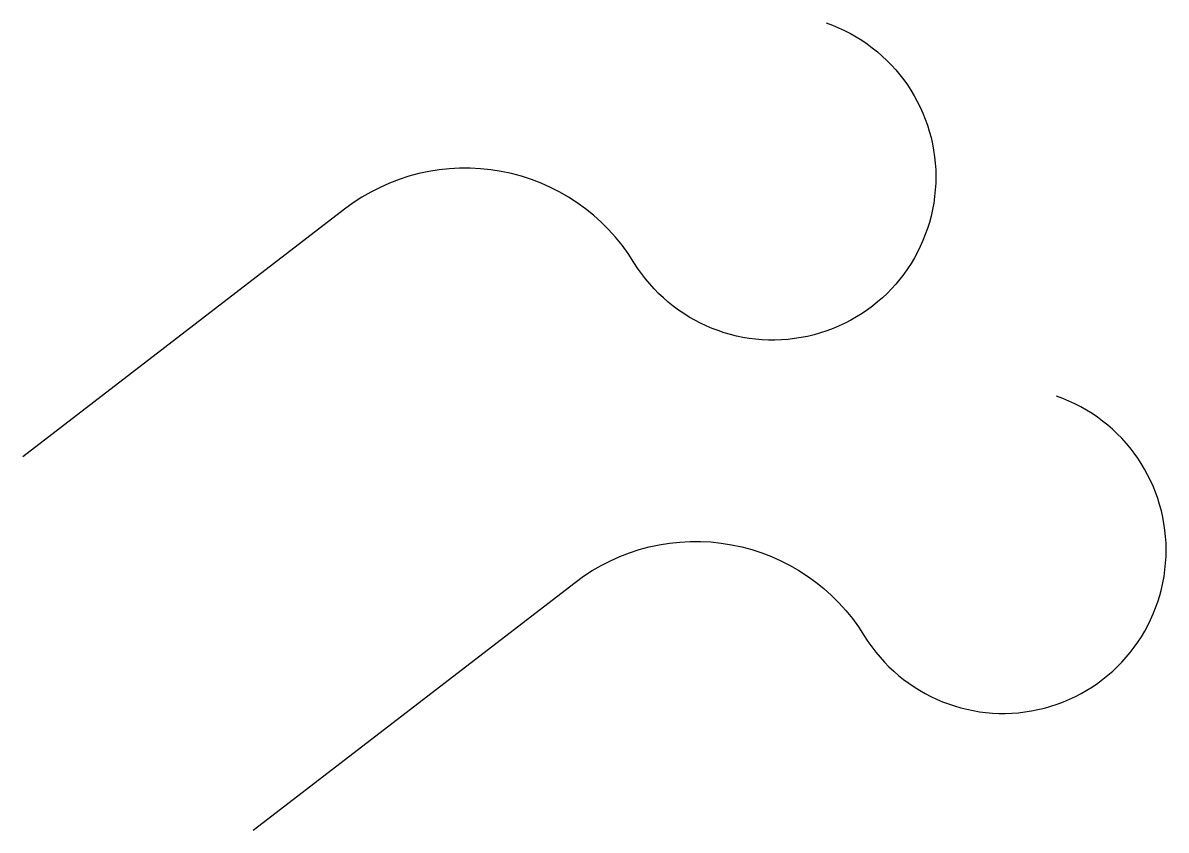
# Model space of a CAD drawing. Header units: inches. Extents: x -34 to 1196, y -91 to 776.
import ezdxf

# ---------------------------------------------------------------- set-up
doc = ezdxf.new("R2010")
doc.units = ezdxf.units.IN
doc.header["$MEASUREMENT"] = 0

msp = doc.modelspace()

# ---------------------------------------------------------------- linework, layer by layer
for points in [[(830.3, 776.4, -1.418866), (623.6, 518.9, 0.445043), (312.4, 576.2), (-33.6, 310, -0.711946)], [(214.1, -91.2), (560.2, 175, -0.445043), (871.3, 117.7, 1.418866), (1078, 375.2, -0.711946)]]:
    msp.add_lwpolyline(points, format="xyb")

doc.saveas('drawing.dxf')
